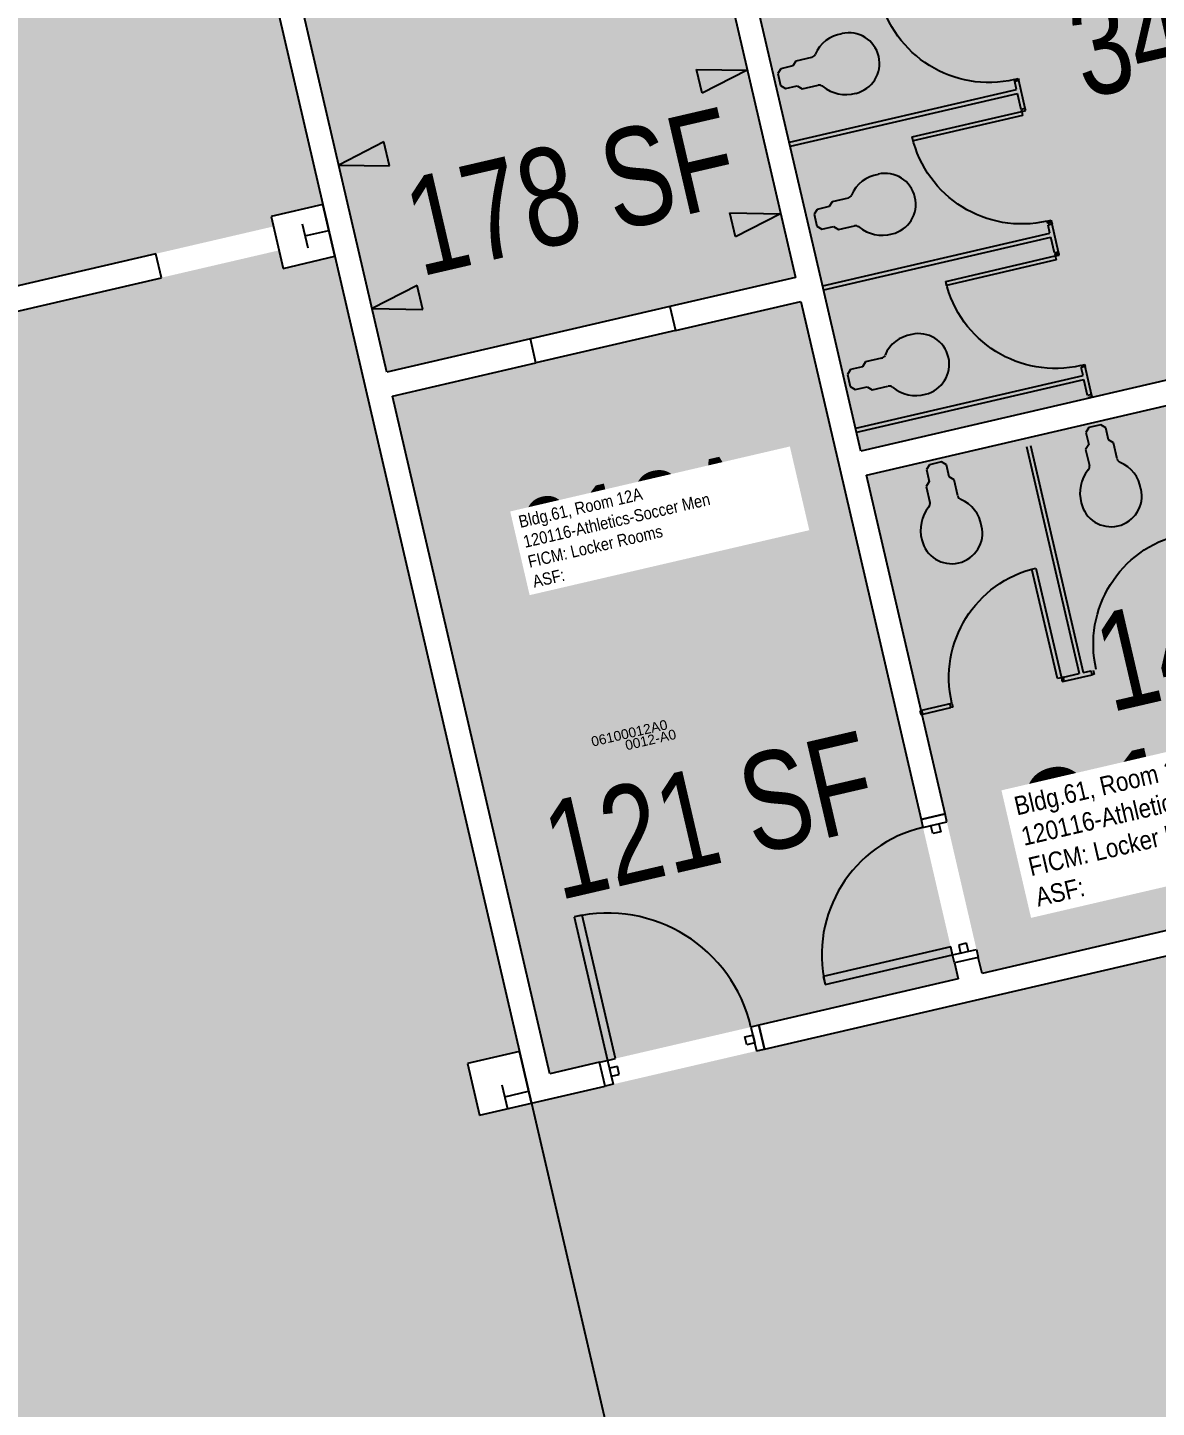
# Model space of a CAD drawing. Header units: inches. Extents: x 69199117 to 69200699, y 27664316 to 27667609.
# Drawn here: x 69199911.7 to 69200187.7, y 27664727.6 to 27665064.9 of the extents above; entities that cross this region are included whole.
import ezdxf
from ezdxf.enums import TextEntityAlignment as Align

# ---------------------------------------------------------------- set-up
doc = ezdxf.new("R2010")
doc.units = ezdxf.units.IN
doc.header["$LTSCALE"] = 10
doc.header["$MEASUREMENT"] = 0
for name, color, linetype in [('A-COLS', 5, 'CONTINUOUS'), ('A-DOOR', 2, 'CONTINUOUS'), ('A-FLOR', 3, 'CONTINUOUS'), ('A-IDEN-RNUM', 7, 'CONTINUOUS'), ('A-IDEN-SNUM', 4, 'CONTINUOUS'), ('A-IDEN-VNUM', 4, 'CONTINUOUS'), ('A-WALL', 5, 'CONTINUOUS'), ('AREA-TEXT', 3, 'CONTINUOUS'), ('Rooms-Category-Color', 7, 'CONTINUOUS'), ('Rooms-College-Color', 7, 'CONTINUOUS'), ('Rooms-Department-Color', 7, 'CONTINUOUS'), ('Rooms-Division-Color', 7, 'CONTINUOUS'), ('Rooms-Information', 7, 'CONTINUOUS')]:
    doc.layers.add(name, color=color, linetype=linetype)
doc.styles.add('CP_AREA', font='arial.ttf', dxfattribs={"height": 15})
doc.styles.add('CP_ROOMVNUMBER', font='arial.ttf', dxfattribs={"width": 0.85, "height": 0.075})
doc.styles.get("Standard").update_dxf_attribs({"font": 'arial.ttf'})

msp = doc.modelspace()

# ---------------------------------------------------------------- hatches: boundary and pattern name
at = {"layer": 'Rooms-Category-Color', "true_color": 0xadadad}
msp.add_hatch(color=253, dxfattribs=at).paths.add_polyline_path([(69200107.2, 27665262.27), (69200216.3, 27665287.6), (69200283.02, 27665000.25), (69200115.48, 27664961.35), (69200074.43, 27665138.14), (69200132.87, 27665151.71), (69200129.59, 27665165.84), (69200123.75, 27665164.48), (69200125.67, 27665156.2), (69200073.07, 27665143.99), (69200048.76, 27665248.7), (69200101.36, 27665260.91), (69200116.51, 27665195.65), (69200122.36, 27665197.01)])
at = {"layer": 'Rooms-Category-Color', "true_color": 0xffe090}
for points in [[(69199943.07, 27665224.16), (69200042.91, 27665247.34), (69200099.46, 27665003.82), (69199999.61, 27664980.64)], [(69199937.23, 27665222.8), (69199797.44, 27665190.35), (69199844.71, 27664986.76), (69199971.83, 27665016.28), (69199971.27, 27665018.72), (69199983.93, 27665021.66)], [(69199846.07, 27664980.92), (69199973.19, 27665010.44), (69199974.21, 27665006.05), (69199986.87, 27665008.99), (69200031.99, 27664814.65), (69200019.33, 27664811.71), (69200022.27, 27664799.04), (69200314.01, 27664866.8), (69200410.36, 27664451.83), (69199991.5, 27664354.58)], [(69200000.97, 27664974.8), (69200100.81, 27664997.98), (69200139.27, 27664832.37), (69200039.42, 27664809.18)], [(69200116.84, 27664955.5), (69200284.38, 27664994.4), (69200312.65, 27664872.62), (69200145.11, 27664833.72)]]:
    msp.add_hatch(color=41, dxfattribs=at).paths.add_polyline_path(points)
at = {"layer": 'Rooms-College-Color', "true_color": 0xadadad}
for points in [[(69200107.2, 27665262.27), (69200216.3, 27665287.6), (69200283.02, 27665000.25), (69200115.48, 27664961.35), (69200074.43, 27665138.14), (69200132.87, 27665151.71), (69200129.59, 27665165.84), (69200123.75, 27665164.48), (69200125.67, 27665156.2), (69200073.07, 27665143.99), (69200048.76, 27665248.7), (69200101.36, 27665260.91), (69200116.51, 27665195.65), (69200122.36, 27665197.01)], [(69199943.07, 27665224.16), (69200042.91, 27665247.34), (69200099.46, 27665003.82), (69199999.61, 27664980.64)], [(69199846.07, 27664980.92), (69199973.19, 27665010.44), (69199974.21, 27665006.05), (69199986.87, 27665008.99), (69200031.99, 27664814.65), (69200019.33, 27664811.71), (69200022.27, 27664799.04), (69200314.01, 27664866.8), (69200410.36, 27664451.83), (69199991.5, 27664354.58)], [(69200000.97, 27664974.8), (69200100.81, 27664997.98), (69200139.27, 27664832.37), (69200039.42, 27664809.18)], [(69200116.84, 27664955.5), (69200284.38, 27664994.4), (69200312.65, 27664872.62), (69200145.11, 27664833.72)]]:
    msp.add_hatch(color=253, dxfattribs=at).paths.add_polyline_path(points)
at = {"layer": 'Rooms-College-Color', "true_color": 0x80bc67}
msp.add_hatch(color=83, dxfattribs=at).paths.add_polyline_path([(69199937.23, 27665222.8), (69199797.44, 27665190.35), (69199844.71, 27664986.76), (69199971.83, 27665016.28), (69199971.27, 27665018.72), (69199983.93, 27665021.66)])
at = {"layer": 'Rooms-Department-Color', "true_color": 0xacacac}
msp.add_hatch(color=253, dxfattribs=at).paths.add_polyline_path([(69200107.2, 27665262.27), (69200216.3, 27665287.6), (69200283.02, 27665000.25), (69200115.48, 27664961.35), (69200074.43, 27665138.14), (69200132.87, 27665151.71), (69200129.59, 27665165.84), (69200123.75, 27665164.48), (69200125.67, 27665156.2), (69200073.07, 27665143.99), (69200048.76, 27665248.7), (69200101.36, 27665260.91), (69200116.51, 27665195.65), (69200122.36, 27665197.01)])
at = {"layer": 'Rooms-Department-Color', "true_color": 0x604aed}
for points in [[(69199943.07, 27665224.16), (69200042.91, 27665247.34), (69200099.46, 27665003.82), (69199999.61, 27664980.64)], [(69199937.23, 27665222.8), (69199797.44, 27665190.35), (69199844.71, 27664986.76), (69199971.83, 27665016.28), (69199971.27, 27665018.72), (69199983.93, 27665021.66)], [(69199846.07, 27664980.92), (69199973.19, 27665010.44), (69199974.21, 27665006.05), (69199986.87, 27665008.99), (69200031.99, 27664814.65), (69200019.33, 27664811.71), (69200022.27, 27664799.04), (69200314.01, 27664866.8), (69200410.36, 27664451.83), (69199991.5, 27664354.58)], [(69200000.97, 27664974.8), (69200100.81, 27664997.98), (69200139.27, 27664832.37), (69200039.42, 27664809.18)], [(69200116.84, 27664955.5), (69200284.38, 27664994.4), (69200312.65, 27664872.62), (69200145.11, 27664833.72)]]:
    msp.add_hatch(color=173, dxfattribs=at).paths.add_polyline_path(points)
at = {"layer": 'Rooms-Division-Color', "true_color": 0xadadad}
msp.add_hatch(color=253, dxfattribs=at).paths.add_polyline_path([(69200107.2, 27665262.27), (69200216.3, 27665287.6), (69200283.02, 27665000.25), (69200115.48, 27664961.35), (69200074.43, 27665138.14), (69200132.87, 27665151.71), (69200129.59, 27665165.84), (69200123.75, 27665164.48), (69200125.67, 27665156.2), (69200073.07, 27665143.99), (69200048.76, 27665248.7), (69200101.36, 27665260.91), (69200116.51, 27665195.65), (69200122.36, 27665197.01)])
at = {"layer": 'Rooms-Division-Color', "true_color": 0x604aed}
for points in [[(69199943.07, 27665224.16), (69200042.91, 27665247.34), (69200099.46, 27665003.82), (69199999.61, 27664980.64)], [(69199937.23, 27665222.8), (69199797.44, 27665190.35), (69199844.71, 27664986.76), (69199971.83, 27665016.28), (69199971.27, 27665018.72), (69199983.93, 27665021.66)], [(69199846.07, 27664980.92), (69199973.19, 27665010.44), (69199974.21, 27665006.05), (69199986.87, 27665008.99), (69200031.99, 27664814.65), (69200019.33, 27664811.71), (69200022.27, 27664799.04), (69200314.01, 27664866.8), (69200410.36, 27664451.83), (69199991.5, 27664354.58)], [(69200000.97, 27664974.8), (69200100.81, 27664997.98), (69200139.27, 27664832.37), (69200039.42, 27664809.18)], [(69200116.84, 27664955.5), (69200284.38, 27664994.4), (69200312.65, 27664872.62), (69200145.11, 27664833.72)]]:
    msp.add_hatch(color=173, dxfattribs=at).paths.add_polyline_path(points)

# ---------------------------------------------------------------- linework, layer by layer
at = {"layer": 'A-COLS'}
for p, q in [((69199984.72, 27665018.25), (69199986.08, 27665012.4)), ((69199978.88, 27665016.89), (69199980.23, 27665011.04)), ((69199979.55, 27665013.97), (69199985.4, 27665015.32)), ((69200027.73, 27664806.49), (69200029.09, 27664800.64)), ((69200028.41, 27664803.56), (69200034.25, 27664804.92)), ((69200033.57, 27664807.84), (69200034.93, 27664802))]:
    msp.add_line(p, q, dxfattribs=at)
at = {"layer": 'A-DOOR'}
for p, q in [((69200047.35, 27664847.98), (69200045.4, 27664847.53)), ((69200045.4, 27664847.53), (69200053.55, 27664812.46)), ((69200055.49, 27664812.92), (69200047.35, 27664847.98)), ((69200137.45, 27664840.18), (69200106.28, 27664832.94)), ((69200137.91, 27664838.23), (69200137.45, 27664840.18)), ((69200106.73, 27664830.99), (69200137.91, 27664838.23)), ((69200106.28, 27664832.94), (69200106.73, 27664830.99)), ((69200053.55, 27664812.46), (69200055.49, 27664812.92))]:
    msp.add_line(p, q, dxfattribs=at)
for centre, radius, start, end in [((69200137.91, 27664838.23), 32, 103.0717, 193.0717), ((69200053.55, 27664812.46), 36, 13.0717, 103.0717)]:
    msp.add_arc(centre, radius, start, end, dxfattribs=at)
at = {"layer": 'A-FLOR'}
for p, q in [((69200075.33, 27665054.68), (69200087.7, 27665054.47)), ((69200076.68, 27665048.84), (69200075.33, 27665054.68)), ((69200087.7, 27665054.47), (69200076.68, 27665048.84)), ((69200095.89, 27665054.84, -2), (69200095.14, 27665053.64, -2)), ((69200098.81, 27665055.52, -2), (69200095.89, 27665054.84, -2)), ((69200099.56, 27665056.72, -2), (69200098.81, 27665055.52, -2)), ((69200103.45, 27665057.62, -2), (69200099.56, 27665056.72, -2)), ((69200095.14, 27665053.64, -2), (69200095.82, 27665050.71, -2)), ((69200153.01, 27665052.19), (69200153.98, 27665052.41)), ((69200153.01, 27665052.19), (69200153.98, 27665052.41)), ((69200153.12, 27665051.7), (69200153.01, 27665052.19)), ((69200154.1, 27665051.93), (69200153.12, 27665051.7)), ((69200154.1, 27665051.93), (69200153.12, 27665051.7)), ((69200153.57, 27665049.75), (69200153.12, 27665051.7)), ((69200153.98, 27665052.41), (69200154.1, 27665051.93)), ((69200153.98, 27665052.41), (69200154.1, 27665051.93)), ((69200155.68, 27665045.11), (69200154.1, 27665051.93)), ((69200095.82, 27665050.71, -2), (69200097.02, 27665049.97, -2)), ((69200097.02, 27665049.97, -2), (69200099.94, 27665050.64, -2)), ((69200098.05, 27665036.86), (69200153.57, 27665049.75)), ((69200098.28, 27665035.89), (69200153.8, 27665048.78)), ((69200099.94, 27665050.64, -2), (69200101.14, 27665049.9, -2)), ((69200101.14, 27665049.9, -2), (69200105.04, 27665050.8, -2)), ((69200154.7, 27665044.88), (69200153.8, 27665048.78)), ((69200128.03, 27665038.17), (69200154.82, 27665044.39)), ((69200155.68, 27665045.11), (69200154.7, 27665044.88)), ((69200155.68, 27665045.11), (69200154.7, 27665044.88)), ((69200154.7, 27665044.88), (69200154.82, 27665044.39)), ((69200154.82, 27665044.39), (69200155.79, 27665044.62)), ((69200154.82, 27665044.39), (69200155.79, 27665044.62)), ((69200154.82, 27665044.39), (69200155.04, 27665043.42)), ((69200155.79, 27665044.62), (69200155.68, 27665045.11)), ((69200155.79, 27665044.62), (69200155.68, 27665045.11)), ((69200155.04, 27665043.42), (69200128.26, 27665037.2)), ((69200128.26, 27665037.2), (69200128.03, 27665038.17)), ((69199998.86, 27665036.93), (69199987.85, 27665031.29)), ((69200000.22, 27665031.08), (69199998.86, 27665036.93)), ((69199987.85, 27665031.29), (69200000.22, 27665031.08)), ((69200107.7, 27665021.13, -2), (69200104.77, 27665020.46, -2)), ((69200108.44, 27665022.33, -2), (69200107.7, 27665021.13, -2)), ((69200112.34, 27665023.24, -2), (69200108.44, 27665022.33, -2)), ((69200083.47, 27665019.62), (69200095.84, 27665019.41)), ((69200084.83, 27665013.77), (69200083.47, 27665019.62)), ((69200095.84, 27665019.41), (69200084.83, 27665013.77)), ((69200104.77, 27665020.46, -2), (69200104.03, 27665019.26, -2)), ((69200104.03, 27665019.26, -2), (69200104.71, 27665016.33, -2)), ((69200161.04, 27665017.61), (69200162.01, 27665017.83)), ((69200161.15, 27665017.12), (69200161.04, 27665017.61)), ((69200162.01, 27665017.83), (69200162.12, 27665017.35)), ((69200104.71, 27665016.33, -2), (69200105.91, 27665015.59, -2)), ((69200105.91, 27665015.59, -2), (69200108.83, 27665016.26, -2)), ((69200106.19, 27665001.79), (69200161.72, 27665014.68)), ((69200108.83, 27665016.26, -2), (69200110.03, 27665015.52, -2)), ((69200110.03, 27665015.52, -2), (69200113.92, 27665016.42, -2)), ((69200162.12, 27665017.35), (69200161.15, 27665017.12)), ((69200161.15, 27665017.12), (69200162.12, 27665017.35)), ((69200162.24, 27665016.86), (69200161.26, 27665016.63)), ((69200161.72, 27665014.68), (69200161.26, 27665016.63)), ((69200162.12, 27665017.35), (69200162.24, 27665016.86)), ((69200163.82, 27665010.04), (69200162.24, 27665016.86)), ((69200106.42, 27665000.82), (69200161.94, 27665013.71)), ((69200162.85, 27665009.81), (69200161.94, 27665013.71)), ((69200136.23, 27665002.86), (69200163.02, 27665009.08)), ((69200163.24, 27665008.11), (69200136.45, 27665001.89)), ((69200163.82, 27665010.04), (69200162.85, 27665009.81)), ((69200163.88, 27665009.8), (69200162.9, 27665009.57)), ((69200162.9, 27665009.57), (69200163.02, 27665009.08)), ((69200162.96, 27665009.33), (69200163.93, 27665009.55)), ((69200163.02, 27665009.08), (69200163.99, 27665009.31)), ((69200163.02, 27665009.08), (69200163.24, 27665008.11)), ((69200163.93, 27665009.55), (69200163.82, 27665010.04)), ((69200163.99, 27665009.31), (69200163.88, 27665009.8)), ((69200007, 27665001.86), (69199995.99, 27664996.23)), ((69200008.36, 27664996.02), (69200007, 27665001.86)), ((69200136.45, 27665001.89), (69200136.23, 27665002.86)), ((69199995.99, 27664996.23), (69200008.36, 27664996.02)), ((69200120.53, 27664984.08, -2), (69200116.63, 27664983.17, -2)), ((69200112.96, 27664981.29, -2), (69200112.22, 27664980.09, -2)), ((69200115.89, 27664981.97, -2), (69200112.96, 27664981.29, -2)), ((69200116.63, 27664983.17, -2), (69200115.89, 27664981.97, -2)), ((69200169.24, 27664982.3), (69200170.21, 27664982.52)), ((69200170.32, 27664982.04), (69200169.35, 27664981.81)), ((69200169.8, 27664979.86), (69200169.35, 27664981.81)), ((69200170.21, 27664982.52), (69200170.32, 27664982.04)), ((69200171.91, 27664975.22), (69200170.32, 27664982.04)), ((69200112.22, 27664980.09, -2), (69200112.89, 27664977.17, -2)), ((69200112.89, 27664977.17, -2), (69200114.09, 27664976.42, -2)), ((69200114.09, 27664976.42, -2), (69200117.02, 27664977.1, -2)), ((69200114.28, 27664966.97), (69200169.8, 27664979.86)), ((69200114.5, 27664966), (69200170.03, 27664978.89)), ((69200117.02, 27664977.1, -2), (69200118.22, 27664976.35, -2)), ((69200118.22, 27664976.35, -2), (69200122.11, 27664977.26, -2)), ((69200170.93, 27664974.99), (69200170.03, 27664978.89)), ((69200171.91, 27664975.22), (69200170.93, 27664974.99)), ((69200171.04, 27664974.5), (69200172.02, 27664974.73)), ((69200172.02, 27664974.73), (69200171.91, 27664975.22)), ((69200171.26, 27664967.11, -2), (69200170.51, 27664965.91, -2)), ((69200174.18, 27664967.79, -2), (69200171.26, 27664967.11, -2)), ((69200175.38, 27664967.04, -2), (69200174.18, 27664967.79, -2)), ((69200176.06, 27664964.12, -2), (69200175.38, 27664967.04, -2)), ((69200170.51, 27664965.91, -2), (69200171.19, 27664962.99, -2)), ((69200177.26, 27664963.37, -2), (69200176.06, 27664964.12, -2)), ((69200156.01, 27664962.54), (69200168.9, 27664907.02)), ((69200156.98, 27664962.77), (69200169.87, 27664907.25)), ((69200171.19, 27664962.99, -2), (69200170.44, 27664961.79, -2)), ((69200170.44, 27664961.79, -2), (69200171.35, 27664957.89, -2)), ((69200178.16, 27664959.47, -2), (69200177.26, 27664963.37, -2)), ((69200132.29, 27664958.06, -2), (69200131.55, 27664956.86, -2)), ((69200131.55, 27664956.86, -2), (69200132.22, 27664953.94, -2)), ((69200135.22, 27664958.74, -2), (69200132.29, 27664958.06, -2)), ((69200136.42, 27664957.99, -2), (69200135.22, 27664958.74, -2)), ((69200137.1, 27664955.07, -2), (69200136.42, 27664957.99, -2)), ((69200132.22, 27664953.94, -2), (69200131.48, 27664952.74, -2)), ((69200138.3, 27664954.32, -2), (69200137.1, 27664955.07, -2)), ((69200139.2, 27664950.43, -2), (69200138.3, 27664954.32, -2)), ((69200131.48, 27664952.74, -2), (69200132.38, 27664948.84, -2)), ((69200157.32, 27664932.56), (69200158.3, 27664932.79)), ((69200163.54, 27664905.78), (69200157.32, 27664932.56)), ((69200158.3, 27664932.79), (69200164.52, 27664906)), ((69200165, 27664906.11), (69200164.52, 27664906)), ((69200165, 27664906.11), (69200168.9, 27664907.02)), ((69200165.23, 27664905.14), (69200165, 27664906.11)), ((69200165.23, 27664905.14), (69200165, 27664906.11)), ((69200165.23, 27664905.14), (69200172.05, 27664906.72)), ((69200169.87, 27664907.25), (69200171.82, 27664907.7)), ((69200172.05, 27664906.72), (69200171.82, 27664907.7)), ((69200172.53, 27664906.84), (69200172.05, 27664906.72)), ((69200172.31, 27664907.81), (69200172.53, 27664906.84)), ((69200164.52, 27664906), (69200163.54, 27664905.78)), ((69200164.52, 27664906), (69200164.74, 27664905.03)), ((69200164.52, 27664906), (69200164.74, 27664905.03)), ((69200164.74, 27664905.03), (69200165.23, 27664905.14)), ((69200164.74, 27664905.03), (69200165.23, 27664905.14)), ((69200130.42, 27664898.09), (69200137.73, 27664899.78)), ((69200137.47, 27664898.7), (69200137.24, 27664899.67)), ((69200137.73, 27664899.78), (69200137.95, 27664898.81)), ((69200129.94, 27664897.97), (69200130.16, 27664897)), ((69200130.16, 27664897), (69200130.65, 27664897.11)), ((69200130.65, 27664897.11), (69200130.42, 27664898.09)), ((69200130.65, 27664897.11), (69200137.47, 27664898.7)), ((69200137.95, 27664898.81), (69200137.47, 27664898.7)), ((69200034.93, 27664801.98), (69200131.28, 27664387.04))]:
    msp.add_line(p, q, dxfattribs=at)
at = {"layer": 'A-FLOR', "extrusion": (0, 0, -1)}
for centre, start, end in [((-69200146.79, 27665078.97), 256.9283, 346.9283), ((-69200154.82, 27665044.39), 256.9283, 346.9283), ((-69200163.02, 27665009.08), 256.9283, 346.9283), ((-69200199.83, 27664914.2), 346.9283, 76.9283), ((-69200164.52, 27664906), 346.9283, 76.9283)]:
    msp.add_arc(centre, 27.5, start, end, dxfattribs=at)
at = {"layer": 'A-FLOR'}
for centre, radius, start, end in [((69200111.98, 27665055.17, -2), 8.29, 97.8822, 157.5895), ((69200112.53, 27665056.13, -2), 7.5, 283.0717, 103.0717), ((69200103.17, 27665058.84, -2), 1.25, 283.0717, 336.2018), ((69200105.32, 27665049.58, -2), 1.25, 49.9416, 103.0717), ((69200111.85, 27665057.6, -2), 9.09, 230.9592, 285.1503), ((69200120.87, 27665020.79, -2), 8.29, 97.8822, 157.5895), ((69200121.41, 27665021.75, -2), 7.5, 283.0717, 103.0717), ((69200112.06, 27665024.46, -2), 1.25, 283.0717, 336.2018), ((69200114.21, 27665015.2, -2), 1.25, 49.9416, 103.0717), ((69200120.73, 27665023.22, -2), 9.09, 230.9592, 285.1503), ((69200129.05, 27664981.63, -2), 8.29, 97.8822, 157.5895), ((69200129.6, 27664982.59, -2), 7.5, 283.0717, 103.0717), ((69200120.25, 27664985.29, -2), 1.25, 283.0717, 336.2018), ((69200122.4, 27664976.04, -2), 1.25, 49.9416, 103.0717), ((69200128.92, 27664984.05, -2), 9.09, 230.9592, 285.1503), ((69200178.14, 27664951.08, -2), 9.09, 140.9592, 195.1503), ((69200170.13, 27664957.61, -2), 1.25, 319.9416, 13.0717), ((69200179.38, 27664959.76, -2), 1.25, 193.0717, 246.2018), ((69200175.72, 27664950.95, -2), 8.29, 7.8822, 67.5895), ((69200140.42, 27664950.71, -2), 1.25, 193.0717, 246.2018), ((69200176.68, 27664950.4, -2), 7.5, 193.0717, 13.0717), ((69200139.18, 27664942.03, -2), 9.09, 140.9592, 195.1503), ((69200131.16, 27664948.56, -2), 1.25, 319.9416, 13.0717), ((69200136.75, 27664941.9, -2), 8.29, 7.8822, 67.5895), ((69200137.71, 27664941.36, -2), 7.5, 193.0717, 13.0717)]:
    msp.add_arc(centre, radius, start, end, dxfattribs=at)
at = {"layer": 'A-WALL'}
for p, q in [((69199999.61, 27664980.64), (69199943.07, 27665224.16)), ((69199937.23, 27665222.8), (69199994.45, 27664976.36)), ((69200067.91, 27665139.71), (69200099.46, 27665003.82)), ((69200105.98, 27665002.26), (69200074.43, 27665138.14)), ((69199983.93, 27665021.66), (69199971.27, 27665018.72)), ((69199986.87, 27665008.99), (69199983.93, 27665021.66)), ((69199971.27, 27665018.72), (69199974.21, 27665006.05)), ((69199943.1, 27665009.61), (69199844.71, 27664986.76)), ((69199944.45, 27665003.76), (69199943.1, 27665009.61)), ((69199974.21, 27665006.05), (69199986.87, 27665008.99)), ((69199846.07, 27664980.92), (69199944.45, 27665003.76)), ((69200099.46, 27665003.82), (69200068.77, 27664996.7)), ((69200115.48, 27664961.35), (69200105.98, 27665002.26)), ((69200070.13, 27664990.85), (69200100.81, 27664997.98)), ((69200100.81, 27664997.98), (69200110.31, 27664957.07)), ((69200283.02, 27665000.25), (69200115.48, 27664961.35)), ((69200068.77, 27664996.7), (69200034.68, 27664988.78)), ((69200068.77, 27664996.7), (69200070.13, 27664990.85)), ((69200116.84, 27664955.5), (69200284.38, 27664994.4)), ((69200070.13, 27664990.85), (69200036.04, 27664982.94)), ((69200034.68, 27664988.78), (69199999.61, 27664980.64)), ((69200036.04, 27664982.94), (69200034.68, 27664988.78)), ((69200000.97, 27664974.8), (69200036.04, 27664982.94)), ((69199994.45, 27664976.36), (69200034.93, 27664801.98)), ((69200039.42, 27664809.18), (69200000.97, 27664974.8)), ((69200110.31, 27664957.07), (69200130.22, 27664871.35)), ((69200136.06, 27664872.7), (69200116.84, 27664955.5)), ((69200136.06, 27664872.7), (69200130.22, 27664871.35)), ((69200130.22, 27664871.35), (69200136.06, 27664872.7)), ((69200136.51, 27664870.75), (69200136.06, 27664872.7)), ((69200312.65, 27664872.62), (69200145.11, 27664833.72)), ((69200130.22, 27664871.35), (69200130.67, 27664869.4)), ((69200130.67, 27664869.4), (69200136.51, 27664870.75)), ((69200132.62, 27664869.85), (69200134.56, 27664870.3)), ((69200133.07, 27664867.9), (69200132.62, 27664869.85)), ((69200134.56, 27664870.3), (69200135.02, 27664868.35)), ((69200135.02, 27664868.35), (69200133.07, 27664867.9)), ((69200143.55, 27664827.2), (69200314.01, 27664866.78)), ((69200137.91, 27664838.23), (69200143.75, 27664839.58)), ((69200141.35, 27664841.08), (69200139.4, 27664840.63)), ((69200139.4, 27664840.63), (69200139.85, 27664838.68)), ((69200139.85, 27664838.68), (69200141.8, 27664839.13)), ((69200141.8, 27664839.13), (69200141.35, 27664841.08)), ((69200143.75, 27664839.58), (69200144.2, 27664837.64)), ((69200138.36, 27664836.28), (69200137.91, 27664838.23)), ((69200144.2, 27664837.64), (69200138.36, 27664836.28)), ((69200144.2, 27664837.64), (69200138.36, 27664836.28)), ((69200138.36, 27664836.28), (69200139.27, 27664832.37)), ((69200145.11, 27664833.72), (69200144.2, 27664837.64)), ((69200139.27, 27664832.37), (69200090.56, 27664821.06)), ((69200091.92, 27664815.21), (69200143.55, 27664827.2)), ((69200087.12, 27664818.21), (69200089.07, 27664818.66)), ((69200090.56, 27664821.06), (69200088.61, 27664820.61)), ((69200088.61, 27664820.61), (69200089.97, 27664814.76)), ((69200089.07, 27664818.66), (69200089.52, 27664816.71)), ((69200091.92, 27664815.21), (69200090.56, 27664821.06)), ((69200090.56, 27664821.06), (69200091.92, 27664815.21)), ((69200087.57, 27664816.26), (69200087.12, 27664818.21)), ((69200089.52, 27664816.71), (69200087.57, 27664816.26)), ((69200089.97, 27664814.76), (69200091.92, 27664815.21)), ((69200031.99, 27664814.65), (69200019.33, 27664811.71)), ((69200019.33, 27664811.71), (69200022.27, 27664799.04)), ((69200034.93, 27664801.98), (69200031.99, 27664814.65)), ((69200051.6, 27664812.01), (69200039.42, 27664809.18)), ((69200051.6, 27664812.01), (69200053.55, 27664812.46)), ((69200052.96, 27664806.17), (69200051.6, 27664812.01)), ((69200052.96, 27664806.17), (69200051.6, 27664812.01)), ((69200053.55, 27664812.46), (69200054.9, 27664806.62)), ((69200055.95, 27664810.97), (69200054, 27664810.52)), ((69200054, 27664810.52), (69200054.45, 27664808.57)), ((69200054.45, 27664808.57), (69200056.4, 27664809.02)), ((69200056.4, 27664809.02), (69200055.95, 27664810.97)), ((69200034.93, 27664801.98), (69200052.96, 27664806.17)), ((69200054.9, 27664806.62), (69200052.96, 27664806.17)), ((69200022.27, 27664799.04), (69200034.93, 27664801.98))]:
    msp.add_line(p, q, dxfattribs=at)

# ---------------------------------------------------------------- texts
at = {"layer": 'A-IDEN-RNUM'}
msp.add_text('0012-A0', height=2.4, rotation=13.0717, dxfattribs=at).set_placement((69200064.08, 27664890.84), align=Align.MIDDLE_CENTER)
at = {"layer": 'A-IDEN-SNUM'}
msp.add_text('06100012A0', height=2.4, rotation=13.0717, dxfattribs=at).set_placement((69200058.86, 27664892.46), align=Align.MIDDLE_CENTER)
at = {"layer": 'A-IDEN-VNUM', "style": 'CP_ROOMVNUMBER', "width": 0.85}
for s, height, p in [('012A', 21, (69200061.63, 27664944.75)), ('012C', 32, (69200199.44, 27664875.83))]:
    msp.add_text(s, height=height, rotation=13.0717, dxfattribs=at).set_placement(p, align=Align.MIDDLE_CENTER)
at = {"layer": 'AREA-TEXT', "style": 'CP_AREA', "width": 0.75}
for s, p in [('208 SF', (69199903.08, 27665076.37)), ('347 SF', (69200206.91, 27665068.3)), ('178 SF', (69200044.54, 27665024.85)), ('149 SF', (69200213.29, 27664918.34)), ('121 SF', (69200078.44, 27664872.41))]:
    msp.add_text(s, height=24, rotation=13.0717, dxfattribs=at).set_placement(p, align=Align.MIDDLE_CENTER)

# ---------------------------------------------------------------- next in the draw order: texts
at = {"layer": 'Rooms-Information', "attachment_point": 7, "rotation": 13.0717, "style": 'CP_ROOMVNUMBER', "bg_fill": 3, "box_fill_scale": 1.5, "bg_fill_color": 256, "bg_fill_true_color": 13158600, "bg_fill_transparency": 0}
for s, insert, char_height, width in [('Bldg.61, Room 12A^M^J120116-Athletics-Soccer Men^M^JFICM: Locker Rooms^M^JASF: ', (69200035.62, 27664927.93), 3, 67.2), ('Bldg.61, Room 12C^M^J120116-Athletics-Soccer Men^M^JFICM: Locker Rooms^M^JASF: ', (69200158.82, 27664849.97), 4.5714, 102.4)]:
    msp.add_mtext(s, dxfattribs=dict(at, insert=insert, char_height=char_height, width=width))

doc.saveas('drawing.dxf')
